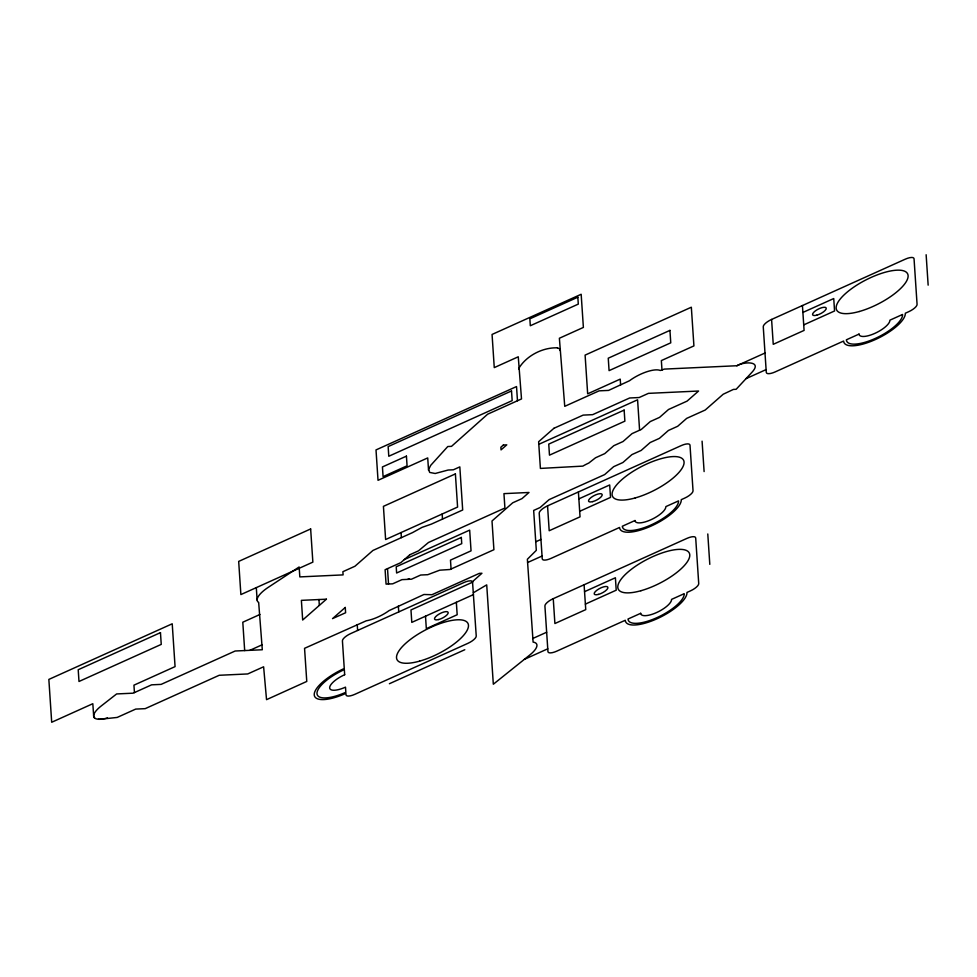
<?xml version="1.0" encoding="UTF-8"?>
<svg xmlns="http://www.w3.org/2000/svg" width="977" height="977" viewBox="0 0 977 977"><rect width="100%" height="100%" fill="white"/><g stroke="black" fill="none" stroke-linecap="round" stroke-linejoin="round"><path stroke-width="1.47" d="M473.369 592.746L486.717 584.869L493.324 684.242L529.888 654.92A22.764 7.706 -27.1 0 0 533.112 642.109L527.372 559.259L536.312 550.344L533.662 510.434L540.122 507.527L549.123 499.613L604.653 474.59L613.654 466.676L622.911 462.512L631.911 454.61L641.168 450.434L650.169 442.532L659.426 438.355L668.427 430.454L677.684 426.277L686.684 418.376L705.199 410.035L723.2 394.232L733.422 389.42L736.157 389.286L751.936 372.298C763.098 360.415 743.118 361.759 737.012 365.728L664.348 369.098L660.269 370.491A22.764 7.706 -27.1 0 0 629.481 380.749L608.586 390.409L599.084 390.849L564.743 406.334L559.381 338.25L583.379 327.429L581.168 294.272L492.066 334.452L494.264 367.608L518.262 356.788L521.51 398.934L487.608 414.211L451.508 446.355L447.784 446.526L430.723 465.345L428.598 469.497L429.685 472.428L435.18 473.491L448.138 470.035L453.365 469.79L459.825 466.884L462.683 509.994L431.321 524.136L422.04 527.372L412.55 532.599L372.945 550.454L354.932 566.257L342.89 571.692L343.098 574.891L299.817 576.906L299.157 566.965L268.052 587.482A22.764 7.706 -27.1 0 0 257.122 599.805L257.22 600.599A22.764 7.706 -27.1 0 0 258.661 602.394L262.3 649.754L235.152 651.012L161.12 684.388L151.63 684.828L133.116 693.182L116.629 693.939L101.168 706.017A22.764 7.706 -27.1 0 0 93.633 715.921L94.342 717.79M519.117 368.463L519.092 369.282M519.337 367.535L519.117 368.427M519.349 367.486C527.201 355.31 542.98 347.336 557.427 347.836M472.514 581.645L476.239 636.027A9.489 3.212 -27.1 0 1 467.898 643.342L354.81 694.342A9.489 3.212 -27.1 0 1 346.005 694.745L345.919 693.365A34.146 11.565 -27.1 0 1 314.24 694.842A34.146 11.565 -27.1 0 1 344.258 668.5L342.426 640.863A9.489 3.212 -27.1 0 1 350.767 633.548L463.867 582.548A9.489 3.212 -27.1 0 1 472.514 581.645L481.942 573.255L479.304 573.377L431.981 594.712L423.945 594.492L389.09 610.601A22.764 7.706 -27.1 0 1 366.241 620.81L304.555 648.325L306.766 681.445L266.538 699.654L263.619 666.79L247.718 673.947L219.214 675.278L145.194 708.655L135.693 709.094L117.179 717.436L99.654 719.304L96.064 718.877L94.036 717.411M771.586 319.455L905.252 259.186A9.489 3.212 -27.1 0 1 914.045 258.771L917.073 304.372A9.489 3.212 -27.1 0 1 908.732 311.687L905.313 313.238A34.146 11.565 -27.1 0 1 875.294 339.581A34.146 11.565 -27.1 0 1 843.615 341.046L775.079 371.956A9.489 3.212 -27.1 0 1 766.286 372.371L763.257 326.77A9.489 3.212 -27.1 0 1 771.586 319.455L773.247 344.319L804.083 330.409L802.435 305.545M802.886 312.445L833.735 298.547L834.566 310.979L803.717 324.889M538.803 444.315L637.578 399.788L639.593 430.222M736.792 365.74L764.991 353.027M746.037 378.649L766.09 369.599M259.955 614.472L242.797 622.215L244.677 650.572M404.319 559.589L469.668 530.12L471.048 550.845L450.482 560.114L451.069 569.017M547.547 505.866L681.201 445.61A9.489 3.212 -27.1 0 1 690.006 445.194L693.035 490.796A9.489 3.212 -27.1 0 1 684.694 498.111L681.262 499.662A34.146 11.565 -27.1 0 1 651.244 526.005A34.146 11.565 -27.1 0 1 619.577 527.47L551.04 558.38A9.489 3.212 -27.1 0 1 542.235 558.783L539.206 513.194A9.489 3.212 -27.1 0 1 547.547 505.866L549.196 530.743L580.045 516.833L578.396 491.968M578.848 498.868L609.697 484.958L610.527 497.403L579.679 511.313M249.868 650.328L261.946 644.881M407.775 579.373L409.351 578.665L409.4 579.3M535.738 541.795L540.953 539.438M472.66 582.133L410.975 609.953L411.793 622.386L473.491 594.578M527.592 562.544L542.052 556.023M553.251 598.669L686.904 538.4A9.489 3.212 -27.1 0 1 695.697 537.985L698.726 583.587A9.489 3.212 -27.1 0 1 690.397 590.902L686.965 592.453A34.146 11.565 -27.1 0 1 656.947 618.795A34.146 11.565 -27.1 0 1 625.28 620.261L556.731 651.171A9.489 3.212 -27.1 0 1 547.938 651.586L544.91 605.984A9.489 3.212 -27.1 0 1 553.251 598.669L554.899 623.534L585.748 609.624L584.087 584.759M584.551 591.671L615.4 577.761L616.218 590.193L585.382 604.104M389.396 683.729L464.796 649.729M532.636 638.555L546.656 632.241M524.307 659.39L547.755 648.813M107.482 717.887L106.591 718.144M105.675 718.388L104.759 718.608M103.88 718.791L103.012 718.95M102.194 719.072L101.376 719.182M100.619 719.243L99.862 719.292M99.165 719.304L98.494 719.28M557.464 347.849L559.1 348.63M559.687 349.204L560.2 350.609M428.549 470.352L427.718 457.92L378.026 480.318L376.011 449.921L516.528 386.562L517.468 400.753M93.707 716.422L92.815 703.709L51.696 722.259L48.85 679.418L172.221 623.79L175.066 666.619L133.947 685.17L134.435 692.583M926.135 254.741L928.15 285.15M702.084 441.164L704.112 471.573M707.788 533.967L709.803 564.364M661.991 370.173L661.356 360.586L693.914 345.907L691.337 307.218L585.101 355.115L587.665 393.816L620.224 379.125L620.615 384.987M456.344 602.296L457.175 614.741L426.326 628.651L425.508 616.206M442.166 514.024L442.508 519.092M401.046 532.563L401.376 537.631M398.36 606.033L398.75 611.907M387.515 568.651L388.528 584.002M357.228 624.572L357.619 630.446M318.942 599.536L319.332 605.398M256.304 587.629L257.134 600.061M326.416 599.194L302.675 620.016L301.38 600.354L326.416 599.194M503.375 445.011L500.871 447.21L501.042 449.872L506.77 444.853L503.375 445.011M345.26 607.462L332.534 618.624L345.614 612.738L345.26 607.462M409.839 554.741L400.826 562.642L385.109 569.725L386.074 584.124L392.705 583.819L401.962 579.642L411.464 579.202L420.708 575.026L427.743 574.696L439.723 570.189L450.018 569.493L493.91 549.709L492.005 520.985L512.73 502.789L521.987 498.624L528.997 492.469L503.949 493.641L504.914 508.028L428.463 542.504L418.498 550.833L409.839 554.741M553.922 428.292L538.632 441.714L540.403 468.423L582.842 466.114A22.764 7.706 -27.1 0 1 588.777 463.061L595.518 457.786L604.775 453.609L613.776 445.707L623.033 441.531L632.034 433.629L641.291 429.453L650.291 421.551L659.548 417.387L668.549 409.473L687.063 401.132L698.567 391.032L648.423 393.365L639.166 397.541L629.664 397.981L592.648 414.663L583.147 415.115L553.922 428.292M577.834 297.191L529.852 318.832L530.316 325.744L578.299 304.103L577.834 297.191M511.521 390.959L388.15 446.587L388.785 456.259L512.168 400.631L511.521 390.959M669.941 330.385L608.256 358.205L609.074 370.637L670.759 342.829L669.941 330.385M406.432 456.137L382.434 466.945L383.082 476.629L407.067 465.809L406.432 456.137M310.649 528.96L238.681 561.409L240.879 594.578L312.86 562.129L310.649 528.96M455.392 473.906L383.424 506.355L385.622 539.524L457.59 507.063L455.392 473.906M624.144 410.108L548.744 444.108L549.477 455.16L624.877 421.16L624.144 410.108M160.46 632.644L78.209 669.733L78.99 681.482L161.242 644.393L160.46 632.644M859.039 334.097L846.363 339.813A31.117 10.539 -27.1 0 0 875.221 338.469A31.117 10.539 -27.1 0 0 902.565 314.472L889.888 320.187A17.073 5.789 -27.1 0 1 874.879 333.365A17.073 5.789 -27.1 0 1 859.039 334.097M461.327 537.435L396.21 566.794L396.625 573.01L461.742 543.652L461.327 537.435M635.001 520.521L622.325 526.237A31.117 10.539 -27.1 0 0 651.171 524.893A31.117 10.539 -27.1 0 0 678.526 500.896L665.85 506.611A17.073 5.789 -27.1 0 1 650.841 519.788A17.073 5.789 -27.1 0 1 635.001 520.521M640.704 613.312L628.016 619.027A31.117 10.539 -27.1 0 0 656.874 617.684A31.117 10.539 -27.1 0 0 684.218 593.686L671.541 599.402A17.073 5.789 -27.1 0 1 656.532 612.579A17.073 5.789 -27.1 0 1 640.704 613.312M344.673 674.716L344.331 669.599A31.117 10.539 -27.1 0 0 316.988 693.609A31.117 10.539 -27.1 0 0 345.846 692.266L345.504 687.149A17.073 5.789 -27.1 0 1 329.664 687.881A17.073 5.789 -27.1 0 1 344.673 674.716M598.413 594.419A7.584 2.565 -27.1 0 0 607.877 587.275A7.584 2.565 -27.1 0 0 596.935 590.169A7.584 2.565 -27.1 0 0 598.413 594.419M640.9 590.731A39.837 13.495 -27.1 0 0 689.335 553.141A39.837 13.495 -27.1 0 0 631.105 569.493A39.837 13.495 -27.1 0 0 640.9 590.731M438.697 619.54A7.584 2.565 -27.1 0 0 448.162 612.408A7.584 2.565 -27.1 0 0 437.22 615.302A7.584 2.565 -27.1 0 0 438.697 619.54M419.597 661.136A39.837 13.495 -27.1 0 0 468.032 623.546A39.837 13.495 -27.1 0 0 409.815 639.898A39.837 13.495 -27.1 0 0 419.597 661.136M592.709 501.616A7.584 2.565 -27.1 0 0 602.174 494.484A7.584 2.565 -27.1 0 0 591.232 497.378A7.584 2.565 -27.1 0 0 592.709 501.616M635.197 497.94A39.837 13.495 -27.1 0 0 683.631 460.35A39.837 13.495 -27.1 0 0 625.414 476.691A39.837 13.495 -27.1 0 0 635.197 497.94M816.748 315.192A7.584 2.565 -27.1 0 0 826.212 308.06A7.584 2.565 -27.1 0 0 815.27 310.955A7.584 2.565 -27.1 0 0 816.748 315.192M859.247 311.516A39.837 13.495 -27.1 0 0 907.67 273.926A39.837 13.495 -27.1 0 0 849.453 290.279A39.837 13.495 -27.1 0 0 859.247 311.516"/></g></svg>
